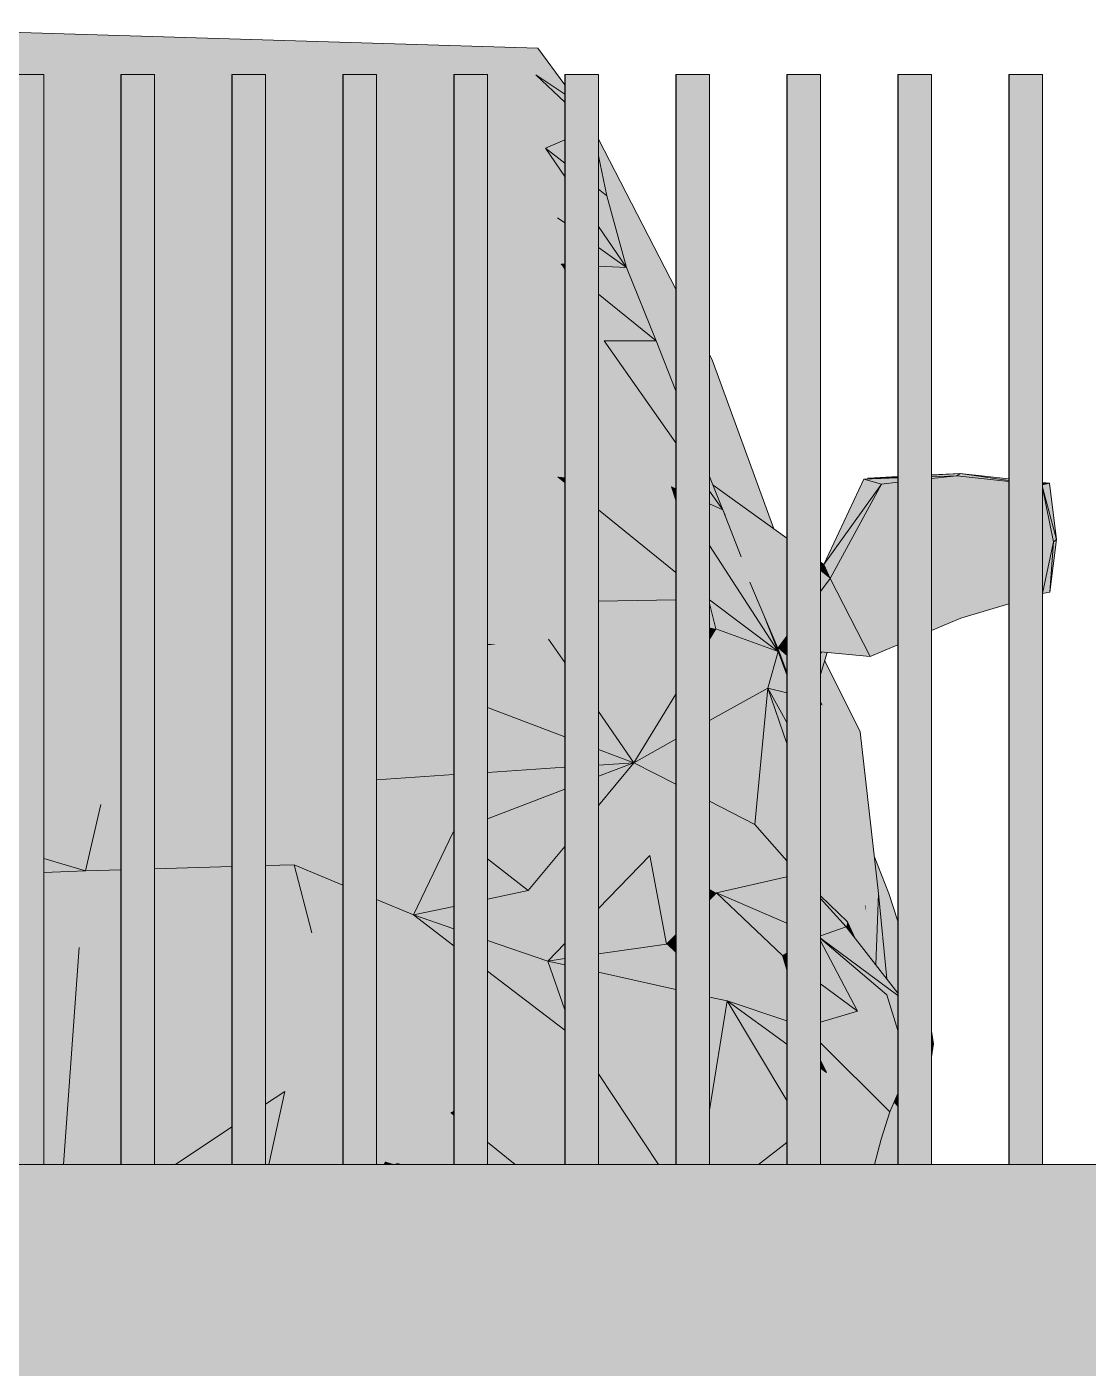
# Model space of a CAD drawing. Header units: millimetres. Extents: x 365175 to 2667127, y -330297 to -162108.
# Drawn here: x 1898556 to 1899510, y -319094 to -317888 of the extents above; entities that cross this region are included whole.
import ezdxf

# ---------------------------------------------------------------- set-up
doc = ezdxf.new("R2010")
doc.units = ezdxf.units.MM
doc.header["$MEASUREMENT"] = 0
doc.layers.add('Cars', color=7, linetype='Continuous')
doc.layers.add('TopoAlt', color=7, linetype='Continuous')

# ---------------------------------------------------------------- blocks, each defined once
blk = doc.blocks.new('Élément de coupe_125_6', base_point=(1445436.1, -319511))
at = {"layer": 'TopoAlt', "linetype": 'Continuous', "lineweight": 0, "true_color": 0x000000}
blk.add_hatch(color=18, dxfattribs=at).paths.add_polyline_path([(1882185.2, -318911), (1882185.2, -319511), (1914672.8, -319511), (1914672.8, -318911)])
at = {"layer": 'TopoAlt', "color": 190, "linetype": 'Continuous', "lineweight": 5, "true_color": 0x8002ff}
blk.add_line((1914672.8, -318911), (1882185.2, -318911), dxfattribs=at)
blk = doc.blocks.new('Élément de coupe_339_6', base_point=(1445436.1, -319511))
at = {"linetype": 'Continuous', "lineweight": 0, "true_color": 0x000000}
for points in [[(1898541, -317931), (1898541, -318911), (1898541.4, -318911), (1898541.4, -317931)], [(1898541, -317931), (1898541, -318911), (1898541.4, -318911), (1898541.4, -317931)], [(1898541.4, -317931), (1898541.4, -318911), (1898571.4, -318911), (1898571.4, -317931)]]:
    blk.add_hatch(color=18, dxfattribs=at).paths.add_polyline_path(points)
at = {"color": 18, "linetype": 'Continuous', "lineweight": 5, "true_color": 0x330000}
for p, q in [((1898541, -317931), (1898541.4, -317931)), ((1898541, -318911), (1898541, -317931)), ((1898541.4, -317931), (1898571.4, -317931)), ((1898541.4, -318911), (1898541.4, -317931)), ((1898571.4, -318911), (1898571.4, -317931))]:
    blk.add_line(p, q, dxfattribs=at)
blk = doc.blocks.new('Élément de coupe_340_6', base_point=(1445436.1, -319511))
at = {"linetype": 'Continuous', "lineweight": 0, "true_color": 0x000000}
for points in [[(1898640.8, -317931), (1898640.8, -318911), (1898641.1, -318911), (1898641.1, -317931)], [(1898640.8, -317931), (1898640.8, -318911), (1898641.1, -318911), (1898641.1, -317931)], [(1898641.1, -317931), (1898641.1, -318911), (1898671.1, -318911), (1898671.1, -317931)]]:
    blk.add_hatch(color=18, dxfattribs=at).paths.add_polyline_path(points)
at = {"color": 18, "linetype": 'Continuous', "lineweight": 5, "true_color": 0x330000}
for p, q in [((1898640.8, -317931), (1898641.1, -317931)), ((1898640.8, -318911), (1898640.8, -317931)), ((1898641.1, -317931), (1898671.1, -317931)), ((1898641.1, -318911), (1898641.1, -317931)), ((1898671.1, -318911), (1898671.1, -317931))]:
    blk.add_line(p, q, dxfattribs=at)
blk = doc.blocks.new('Élément de coupe_341_6', base_point=(1445436.1, -319511))
at = {"linetype": 'Continuous', "lineweight": 0, "true_color": 0x000000}
for points in [[(1898740.6, -317931), (1898740.6, -318911), (1898740.9, -318911), (1898740.9, -317931)], [(1898740.6, -317931), (1898740.6, -318911), (1898740.9, -318911), (1898740.9, -317931)], [(1898740.9, -317931), (1898740.9, -318911), (1898770.9, -318911), (1898770.9, -317931)]]:
    blk.add_hatch(color=18, dxfattribs=at).paths.add_polyline_path(points)
at = {"color": 18, "linetype": 'Continuous', "lineweight": 5, "true_color": 0x330000}
for p, q in [((1898740.6, -317931), (1898740.9, -317931)), ((1898740.6, -318911), (1898740.6, -317931)), ((1898740.9, -317931), (1898770.9, -317931)), ((1898740.9, -318911), (1898740.9, -317931)), ((1898770.9, -318911), (1898770.9, -317931))]:
    blk.add_line(p, q, dxfattribs=at)
blk = doc.blocks.new('Élément de coupe_342_6', base_point=(1445436.1, -319511))
at = {"linetype": 'Continuous', "lineweight": 0, "true_color": 0x000000}
for points in [[(1898840.3, -317931), (1898840.3, -318911), (1898840.6, -318911), (1898840.6, -317931)], [(1898840.3, -317931), (1898840.3, -318911), (1898840.6, -318911), (1898840.6, -317931)], [(1898840.6, -317931), (1898840.6, -318911), (1898870.6, -318911), (1898870.6, -317931)]]:
    blk.add_hatch(color=18, dxfattribs=at).paths.add_polyline_path(points)
at = {"color": 18, "linetype": 'Continuous', "lineweight": 5, "true_color": 0x330000}
for p, q in [((1898840.3, -317931), (1898840.6, -317931)), ((1898840.3, -318911), (1898840.3, -317931)), ((1898840.6, -317931), (1898870.6, -317931)), ((1898840.6, -318911), (1898840.6, -317931)), ((1898870.6, -318911), (1898870.6, -317931))]:
    blk.add_line(p, q, dxfattribs=at)
blk = doc.blocks.new('Élément de coupe_343_6', base_point=(1445436.1, -319511))
at = {"linetype": 'Continuous', "lineweight": 0, "true_color": 0x000000}
for points in [[(1898940.1, -317931), (1898940.1, -318911), (1898940.4, -318911), (1898940.4, -317931)], [(1898940.1, -317931), (1898940.1, -318911), (1898940.4, -318911), (1898940.4, -317931)], [(1898940.4, -317931), (1898940.4, -318911), (1898970.4, -318911), (1898970.4, -317931)]]:
    blk.add_hatch(color=18, dxfattribs=at).paths.add_polyline_path(points)
at = {"color": 18, "linetype": 'Continuous', "lineweight": 5, "true_color": 0x330000}
for p, q in [((1898940.1, -317931), (1898940.4, -317931)), ((1898940.1, -318911), (1898940.1, -317931)), ((1898940.4, -317931), (1898970.4, -317931)), ((1898940.4, -318911), (1898940.4, -317931)), ((1898970.4, -318911), (1898970.4, -317931))]:
    blk.add_line(p, q, dxfattribs=at)
blk = doc.blocks.new('Élément de coupe_344_6', base_point=(1445436.1, -319511))
at = {"linetype": 'Continuous', "lineweight": 0, "true_color": 0x000000}
for points in [[(1899039.8, -317931), (1899039.8, -318911), (1899040.2, -318911), (1899040.2, -317931)], [(1899039.8, -317931), (1899039.8, -318911), (1899040.2, -318911), (1899040.2, -317931)], [(1899040.2, -317931), (1899040.2, -318911), (1899070.2, -318911), (1899070.2, -317931)]]:
    blk.add_hatch(color=18, dxfattribs=at).paths.add_polyline_path(points)
at = {"color": 18, "linetype": 'Continuous', "lineweight": 5, "true_color": 0x330000}
for p, q in [((1899039.8, -317931), (1899040.2, -317931)), ((1899039.8, -318911), (1899039.8, -317931)), ((1899040.2, -317931), (1899070.2, -317931)), ((1899040.2, -318911), (1899040.2, -317931)), ((1899070.2, -318911), (1899070.2, -317931))]:
    blk.add_line(p, q, dxfattribs=at)
blk = doc.blocks.new('Élément de coupe_345_6', base_point=(1445436.1, -319511))
at = {"linetype": 'Continuous', "lineweight": 0, "true_color": 0x000000}
for points in [[(1899139.6, -317931), (1899139.6, -318911), (1899139.9, -318911), (1899139.9, -317931)], [(1899139.6, -317931), (1899139.6, -318911), (1899139.9, -318911), (1899139.9, -317931)], [(1899139.9, -317931), (1899139.9, -318911), (1899169.9, -318911), (1899169.9, -317931)]]:
    blk.add_hatch(color=18, dxfattribs=at).paths.add_polyline_path(points)
at = {"color": 18, "linetype": 'Continuous', "lineweight": 5, "true_color": 0x330000}
for p, q in [((1899139.6, -317931), (1899139.9, -317931)), ((1899139.6, -318911), (1899139.6, -317931)), ((1899139.9, -317931), (1899169.9, -317931)), ((1899139.9, -318911), (1899139.9, -317931)), ((1899169.9, -318911), (1899169.9, -317931))]:
    blk.add_line(p, q, dxfattribs=at)
blk = doc.blocks.new('Élément de coupe_346_6', base_point=(1445436.1, -319511))
at = {"linetype": 'Continuous', "lineweight": 0, "true_color": 0x000000}
for points in [[(1899239.3, -317931), (1899239.3, -318911), (1899239.7, -318911), (1899239.7, -317931)], [(1899239.3, -317931), (1899239.3, -318911), (1899239.7, -318911), (1899239.7, -317931)], [(1899239.7, -317931), (1899239.7, -318911), (1899269.7, -318911), (1899269.7, -317931)]]:
    blk.add_hatch(color=18, dxfattribs=at).paths.add_polyline_path(points)
at = {"color": 18, "linetype": 'Continuous', "lineweight": 5, "true_color": 0x330000}
for p, q in [((1899239.3, -317931), (1899239.7, -317931)), ((1899239.3, -318911), (1899239.3, -317931)), ((1899239.7, -317931), (1899269.7, -317931)), ((1899239.7, -318911), (1899239.7, -317931)), ((1899269.7, -318911), (1899269.7, -317931))]:
    blk.add_line(p, q, dxfattribs=at)
blk = doc.blocks.new('Élément de coupe_347_6', base_point=(1445436.1, -319511))
at = {"linetype": 'Continuous', "lineweight": 0, "true_color": 0x000000}
for points in [[(1899339.1, -317931), (1899339.1, -318911), (1899339.4, -318911), (1899339.4, -317931)], [(1899339.1, -317931), (1899339.1, -318911), (1899339.4, -318911), (1899339.4, -317931)], [(1899339.4, -317931), (1899339.4, -318911), (1899369.4, -318911), (1899369.4, -317931)]]:
    blk.add_hatch(color=18, dxfattribs=at).paths.add_polyline_path(points)
at = {"color": 18, "linetype": 'Continuous', "lineweight": 5, "true_color": 0x330000}
for p, q in [((1899339.1, -317931), (1899339.4, -317931)), ((1899339.1, -318911), (1899339.1, -317931)), ((1899339.4, -317931), (1899369.4, -317931)), ((1899339.4, -318911), (1899339.4, -317931)), ((1899369.4, -318911), (1899369.4, -317931))]:
    blk.add_line(p, q, dxfattribs=at)
blk = doc.blocks.new('Élément de coupe_348_6', base_point=(1445436.1, -319511))
at = {"linetype": 'Continuous', "lineweight": 0, "true_color": 0x000000}
for points in [[(1899438.8, -317931), (1899438.8, -318911), (1899439.2, -318911), (1899439.2, -317931)], [(1899438.8, -317931), (1899438.8, -318911), (1899439.2, -318911), (1899439.2, -317931)], [(1899439.2, -317931), (1899439.2, -318911), (1899469.2, -318911), (1899469.2, -317931)]]:
    blk.add_hatch(color=18, dxfattribs=at).paths.add_polyline_path(points)
at = {"color": 18, "linetype": 'Continuous', "lineweight": 5, "true_color": 0x330000}
for p, q in [((1899438.8, -317931), (1899439.2, -317931)), ((1899438.8, -318911), (1899438.8, -317931)), ((1899439.2, -317931), (1899469.2, -317931)), ((1899439.2, -318911), (1899439.2, -317931)), ((1899469.2, -318911), (1899469.2, -317931))]:
    blk.add_line(p, q, dxfattribs=at)
blk = doc.blocks.new('Élément de coupe_494_6', base_point=(1445436.1, -319511))
at = {"layer": 'Cars', "linetype": 'Continuous', "lineweight": 0, "true_color": 0x000000}
for points in [[(1898378.7, -317888.3), (1898377.1, -317891), (1899015.6, -317907.5)], [(1898377, -317916.6), (1899013.6, -317931.5), (1898377.1, -317891)], [(1899013.6, -317931.5), (1899015.6, -317907.5), (1898377.1, -317891)], [(1899013.6, -317931.5), (1899039.8, -317948.7), (1899039.8, -317940.3), (1899015.6, -317907.5)], [(1899013.6, -317931.5), (1898377, -317916.6), (1898541, -317937.5), (1898541, -317931), (1898571.4, -317931), (1898571.4, -317941.4), (1898640.8, -317950.3), (1898640.8, -317931), (1898671.1, -317931), (1898671.1, -317954.1), (1898740.6, -317963), (1898740.6, -317931), (1898770.9, -317931), (1898770.9, -317966.9), (1898840.3, -317975.7), (1898840.3, -317931), (1898870.6, -317931), (1898870.6, -317979.6), (1898911.1, -317984.8), (1898940.1, -317969.7), (1898940.1, -317931), (1898970.4, -317931), (1898970.4, -317954)], [(1899013.6, -317931.5), (1898970.4, -317954), (1898970.4, -317991.4), (1899022.5, -317997.3)], [(1899039.8, -317956), (1899013.6, -317931.5), (1899022.5, -317997.3), (1899039.8, -317990)], [(1899039.8, -317948.7), (1899013.6, -317931.5), (1899039.8, -317956)], [(1898571.4, -317958.8), (1898640.8, -317973.9), (1898640.8, -317950.3), (1898571.4, -317941.4)], [(1898571.4, -317996.5), (1898640.8, -318002.2), (1898640.8, -317973.9), (1898571.4, -317958.8)], [(1898740.6, -317963), (1898671.1, -317954.1), (1898671.1, -317980.5), (1898740.6, -317995.6)], [(1898840.3, -317975.7), (1898770.9, -317966.9), (1898770.9, -318002.2), (1898840.3, -318017.3)], [(1898911.1, -317984.8), (1898940.1, -317988), (1898940.1, -317969.7)], [(1898671.1, -318004.7), (1898740.6, -318010.5), (1898740.6, -317995.6), (1898671.1, -317980.5)], [(1898870.6, -317979.6), (1898870.6, -318008.3), (1898911.1, -317984.8)], [(1898870.6, -318008.3), (1898870.6, -318023.9), (1898940.1, -318039.3), (1898940.1, -318002.6), (1898911.1, -317984.8)], [(1898911.1, -317984.8), (1898940.1, -318002.6), (1898940.1, -317988)], [(1898571.4, -317996.5), (1898571.4, -318012.9), (1898640.8, -318024.4), (1898640.8, -318002.2)], [(1899022.5, -317997.3), (1898970.4, -317991.4), (1898970.4, -318021.2), (1899033.2, -318059.9)], [(1899022.5, -317997.3), (1899039.8, -318010.7), (1899039.8, -317990)], [(1899022.5, -317997.3), (1899033.2, -318059.9), (1899039.8, -318064.6), (1899039.8, -318022.8)], [(1899022.5, -317997.3), (1899039.8, -318022.8), (1899039.8, -318010.7)], [(1899070.2, -317989.4), (1899070.2, -318004.1), (1899077.6, -318040.1), (1899139.6, -318136.7), (1899139.6, -318124.2)], [(1898671.1, -318029.5), (1898740.6, -318041.1), (1898740.6, -318010.5), (1898671.1, -318004.7)], [(1898770.9, -318013), (1898840.3, -318018.7), (1898840.3, -318017.3), (1898770.9, -318002.2)], [(1899070.2, -318004.1), (1899070.2, -318034.3), (1899077.6, -318040.1)], [(1898571.4, -318023.5), (1898640.8, -318038.9), (1898640.8, -318024.4), (1898571.4, -318012.9)], [(1898770.9, -318046.1), (1898840.3, -318057.7), (1898840.3, -318018.7), (1898770.9, -318013)], [(1898970.4, -318021.2), (1898970.4, -318046), (1899033.2, -318059.9)], [(1898571.4, -318023.5), (1898571.4, -318038.5), (1898640.8, -318040), (1898640.8, -318038.9)], [(1898671.1, -318029.5), (1898671.1, -318042.5), (1898740.6, -318049.1), (1898740.6, -318041.1)], [(1898870.6, -318023.9), (1898870.6, -318028.2), (1898940.1, -318058.9), (1898940.1, -318039.3)], [(1898870.6, -318028.2), (1898870.6, -318063.9), (1898940.1, -318079.7), (1898940.1, -318058.9)], [(1899077.6, -318040.1), (1899070.2, -318034.3), (1899070.2, -318067.7), (1899095.1, -318104.5)], [(1898571.4, -318038.5), (1898571.4, -318163.2), (1898640.8, -318209.3), (1898640.8, -318040)], [(1898671.1, -318042.5), (1898671.1, -318094.2), (1898740.6, -318246.3), (1898740.6, -318049.1)], [(1898770.9, -318051.9), (1898840.3, -318058.5), (1898840.3, -318057.7), (1898770.9, -318046.1)], [(1899033.2, -318059.9), (1898970.4, -318046), (1898970.4, -318072.3), (1899036.6, -318101.5)], [(1899077.6, -318040.1), (1899095.1, -318104.5), (1899139.6, -318192.7), (1899139.6, -318172.7)], [(1899077.6, -318040.1), (1899139.6, -318172.7), (1899139.6, -318136.7)], [(1898770.9, -318260.3), (1898840.3, -318086.9), (1898840.3, -318058.5), (1898770.9, -318051.9)], [(1898870.6, -318084.4), (1898940.1, -318173.2), (1898940.1, -318079.7), (1898870.6, -318063.9)], [(1899033.2, -318059.9), (1899036.6, -318101.5), (1899039.8, -318101.7), (1899039.8, -318064.6)], [(1899070.2, -318067.7), (1899070.2, -318086.5), (1899095.1, -318104.5)], [(1898970.4, -318072.3), (1898970.4, -318086.5), (1899036.6, -318101.5)], [(1898671.1, -318229.4), (1898740.6, -318275.5), (1898740.6, -318246.3), (1898671.1, -318094.2)], [(1898840.3, -318086.9), (1898770.9, -318260.3), (1898770.9, -318288.4), (1898840.3, -318289.5)], [(1898870.6, -318084.4), (1898870.6, -318290), (1898940.1, -318291.2), (1898940.1, -318173.2)], [(1898970.4, -318086.5), (1898970.4, -318212.1), (1899033.4, -318292.7), (1899036.6, -318101.5)], [(1899070.2, -318086.5), (1899070.2, -318103.3), (1899095.1, -318104.5)], [(1899036.6, -318101.5), (1899033.4, -318292.7), (1899039.8, -318274), (1899039.8, -318107.3)], [(1899036.6, -318101.5), (1899039.8, -318107.3), (1899039.8, -318104.2)], [(1899039.8, -318101.7), (1899036.6, -318101.5), (1899039.8, -318104.2)], [(1899095.1, -318104.5), (1899070.2, -318103.3), (1899070.2, -318128.7), (1899121.9, -318170.5)], [(1899095.1, -318104.5), (1899121.9, -318170.5), (1899139.6, -318204), (1899139.6, -318192.7)], [(1899070.2, -318161.6), (1899075.2, -318170.6), (1899121.9, -318170.5), (1899070.2, -318128.7)], [(1898571.4, -318163.2), (1898571.4, -318292.1), (1898640.8, -318290.7), (1898640.8, -318209.3)], [(1899070.2, -318161.6), (1899070.2, -318185.4), (1899075.2, -318170.6)], [(1899075.2, -318170.6), (1899070.2, -318185.4), (1899070.2, -318295.9), (1899135.6, -318301.7)], [(1899075.2, -318170.6), (1899139.6, -318262.3), (1899139.6, -318215.4), (1899121.9, -318170.5)], [(1899075.2, -318170.6), (1899135.6, -318301.7), (1899139.6, -318303.5), (1899139.6, -318262.3)], [(1899121.9, -318170.5), (1899139.6, -318215.4), (1899139.6, -318204)], [(1899169.9, -318184), (1899172.3, -318187.7), (1899169.9, -318183.1)], [(1899169.9, -318237.7), (1899212.2, -318328.3), (1899227.7, -318339.4), (1899172.3, -318187.7), (1899169.9, -318184)], [(1898970.4, -318291.7), (1899033.4, -318292.7), (1898970.4, -318212.1)], [(1898740.6, -318275.5), (1898671.1, -318229.4), (1898671.1, -318290), (1898740.6, -318288.6)], [(1899169.9, -318237.7), (1899169.9, -318252.8), (1899205.6, -318323.5), (1899212.2, -318328.3)], [(1899169.9, -318252.8), (1899169.9, -318261.3), (1899201.1, -318320.3), (1899205.6, -318323.5)], [(1899169.9, -318261.3), (1899169.9, -318292.4), (1899181.7, -318322.4), (1899182.2, -318323.1), (1899173.3, -318300.8), (1899173.2, -318300.2), (1899201.1, -318320.3)], [(1899033.4, -318292.7), (1899039.8, -318293.3), (1899039.8, -318274)], [(1898640.8, -318290.7), (1898571.4, -318292.1), (1898571.4, -318379.2), (1898640.8, -318409.2)], [(1898671.1, -318290), (1898671.1, -318422.3), (1898696.5, -318433.3), (1898740.6, -318332.2), (1898740.6, -318288.6)], [(1898770.9, -318292.6), (1898840.3, -318320.3), (1898840.3, -318289.5), (1898770.9, -318288.4)], [(1898840.3, -318320.3), (1898770.9, -318292.6), (1898770.9, -318427.4), (1898840.3, -318421.9)], [(1898870.6, -318290), (1898870.6, -318332.3), (1898940.1, -318359.9), (1898940.1, -318291.2)], [(1898970.4, -318291.7), (1898970.4, -318372), (1899039.8, -318399.6), (1899039.8, -318329), (1899033.4, -318292.7)], [(1899039.8, -318297.9), (1899033.4, -318292.7), (1899039.8, -318329)], [(1899033.4, -318292.7), (1899039.8, -318297.9), (1899039.8, -318293.3)], [(1899070.2, -318295.9), (1899070.2, -318322.5), (1899139.6, -318378.8), (1899139.6, -318313.8), (1899135.6, -318301.7)], [(1899181.7, -318322.4), (1899169.9, -318292.4), (1899169.9, -318305.6)], [(1899324.4, -318299.4), (1899308.4, -318295), (1899272.6, -318371.7)], [(1899272.6, -318371.7), (1899278.2, -318384.3), (1899324.4, -318299.4)], [(1899324.4, -318299.4), (1899278.2, -318384.3), (1899314.1, -318454.3)], [(1899339.1, -318293.1), (1899308.4, -318295), (1899339.1, -318293.8)], [(1899308.4, -318295), (1899324.4, -318299.4), (1899339.1, -318297.7), (1899339.1, -318293.8)], [(1899312.4, -318293.9), (1899311.9, -318294.8), (1899312.2, -318294.8)], [(1899312.4, -318293.9), (1899312.2, -318294.8), (1899312.8, -318294.7)], [(1899312.4, -318293.9), (1899312.8, -318294.7), (1899339.1, -318293.1), (1899339.1, -318292.6)], [(1899314.1, -318454.3), (1899339.1, -318443.7), (1899339.1, -318324.2), (1899324.4, -318299.4)], [(1899324.4, -318299.4), (1899339.1, -318324.2), (1899339.1, -318297.7)], [(1899369.4, -318291.3), (1899369.4, -318292.7), (1899392, -318291.8), (1899395.1, -318289.7)], [(1899369.4, -318291), (1899369.4, -318291.3), (1899380.2, -318290.6), (1899395.1, -318289.7)], [(1899392, -318291.8), (1899369.4, -318294.4), (1899369.4, -318375.4), (1899395.7, -318419.8)], [(1899369.4, -318292.7), (1899369.4, -318294.4), (1899392, -318291.8)], [(1899395.1, -318289.7), (1899392, -318291.8), (1899438.8, -318297), (1899438.8, -318296)], [(1899392, -318291.8), (1899395.7, -318419.8), (1899438.8, -318406.8), (1899438.8, -318356.1)], [(1899392, -318291.8), (1899438.8, -318356.1), (1899438.8, -318323.7)], [(1899438.8, -318297), (1899392, -318291.8), (1899438.8, -318323.7)], [(1899438.8, -318294.5), (1899395.1, -318289.7), (1899438.8, -318296)], [(1899469.2, -318297.8), (1899469.2, -318300.1), (1899475.5, -318298.5)], [(1899469.2, -318302.2), (1899481.6, -318349.2), (1899475.5, -318298.5), (1899469.2, -318300.1)], [(1899139.6, -318307.8), (1899135.6, -318301.7), (1899139.6, -318313.8)], [(1899135.6, -318301.7), (1899139.6, -318307.8), (1899139.6, -318303.5)], [(1899169.9, -318305.6), (1899169.9, -318317.1), (1899181.7, -318322.4)], [(1899239.3, -318347.8), (1899173.2, -318300.2), (1899173.3, -318300.8), (1899239.3, -318353.3)], [(1899173.3, -318300.8), (1899182.2, -318323.1), (1899184, -318327.2), (1899181.7, -318322.4), (1899198.3, -318364.7), (1899206.2, -318387.6), (1899231.3, -318446.7), (1899239.3, -318436), (1899239.3, -318353.3)], [(1899481.6, -318349.2), (1899469.2, -318302.2), (1899469.2, -318302.8), (1899479.1, -318351.1)], [(1899469.2, -318302.8), (1899469.2, -318344.3), (1899479.1, -318351.1)], [(1899070.2, -318322.5), (1899070.2, -318404.6), (1899139.6, -318403.2), (1899139.6, -318378.8)], [(1899169.9, -318317.1), (1899169.9, -318354.6), (1899231.6, -318449.9), (1899219.3, -318418.5), (1899206.2, -318387.6), (1899198.3, -318364.7), (1899181.7, -318322.4)], [(1899182.2, -318323.1), (1899181.7, -318322.4), (1899184, -318327.2)], [(1899181.7, -318322.4), (1899183.5, -318326.9), (1899184, -318327.2)], [(1898696.5, -318433.3), (1898740.6, -318429.8), (1898740.6, -318332.2)], [(1898940.1, -318359.9), (1898870.6, -318332.3), (1898870.6, -318419.5), (1898940.1, -318413.9)], [(1899479.1, -318351.1), (1899469.2, -318344.3), (1899469.2, -318397.7), (1899469.2, -318397.7)], [(1899169.9, -318354.6), (1899169.9, -318403.3), (1899231.6, -318449.9)], [(1899475.6, -318396.3), (1899479.1, -318351.1), (1899469.2, -318397.7)], [(1899475.6, -318396.3), (1899481.6, -318349.2), (1899479.1, -318351.1)], [(1899269.7, -318369.6), (1899269.7, -318377.5), (1899278.2, -318384.3), (1899272.6, -318371.7)], [(1898571.4, -318429.2), (1898640.8, -318431.5), (1898640.8, -318409.2), (1898571.4, -318379.2)], [(1898970.4, -318411.5), (1899039.8, -318406), (1899039.8, -318399.6), (1898970.4, -318372)], [(1899269.7, -318377.5), (1899269.7, -318395.7), (1899278.2, -318384.3)], [(1899369.4, -318375.4), (1899369.4, -318430.9), (1899395.7, -318419.8)], [(1899227.4, -318443.3), (1899231.6, -318449.9), (1899219.3, -318418.5), (1899206.2, -318387.6)], [(1899278.2, -318384.3), (1899269.7, -318395.7), (1899269.7, -318450.2), (1899314.1, -318454.3)], [(1898970.4, -318437.7), (1899025.2, -318438.6), (1899039.8, -318421.1), (1899039.8, -318406), (1898970.4, -318411.5)], [(1899070.2, -318404.6), (1899070.2, -318408.3), (1899139.6, -318422.2), (1899139.6, -318403.2)], [(1899169.9, -318406.6), (1899175.6, -318429.5), (1899231.6, -318449.9), (1899169.9, -318403.3)], [(1899169.9, -318406.6), (1899169.9, -318428.3), (1899175.6, -318429.5)], [(1899469.2, -318397.7), (1899469.2, -318397.7), (1899469.2, -318397.7)], [(1898870.6, -318419.5), (1898870.6, -318436.1), (1898940.1, -318437.2), (1898940.1, -318413.9)], [(1899070.2, -318408.3), (1899070.2, -318435.9), (1899139.6, -318431.7), (1899139.6, -318422.2)], [(1899231.3, -318446.7), (1899219.3, -318418.5), (1899231.6, -318449.9), (1899239.3, -318470.6), (1899239.3, -318468.2)], [(1899231.3, -318446.7), (1899219.3, -318418.5), (1899231.6, -318449.9), (1899239.3, -318470.6), (1899239.3, -318468.2)], [(1898571.4, -318429.2), (1898571.4, -318439.8), (1898640.8, -318446), (1898640.8, -318431.5)], [(1898671.1, -318422.3), (1898671.1, -318432.5), (1898696.5, -318433.3)], [(1898740.6, -318429.8), (1898696.5, -318433.3), (1898740.6, -318434)], [(1898770.9, -318427.4), (1898770.9, -318434.5), (1898840.3, -318435.6), (1898840.3, -318421.9)], [(1899025.2, -318438.6), (1899039.8, -318437.7), (1899039.8, -318421.1)], [(1899139.6, -318431.7), (1899070.2, -318435.9), (1899070.2, -318503.8), (1899101.8, -318549.8), (1899139.6, -318488.2)], [(1899169.9, -318429.8), (1899175.6, -318429.5), (1899169.9, -318428.3)], [(1899169.9, -318511.7), (1899222.1, -318482.6), (1899175.6, -318429.5), (1899169.9, -318438.7)], [(1899169.9, -318429.8), (1899169.9, -318438.7), (1899175.6, -318429.5)], [(1899175.6, -318429.5), (1899222.1, -318482.6), (1899231.6, -318449.9)], [(1898571.4, -318444.1), (1898640.8, -318448.1), (1898640.8, -318446), (1898571.4, -318439.8)], [(1898640.8, -318448.1), (1898571.4, -318444.1), (1898571.4, -318457.4), (1898640.8, -318490.7)], [(1898671.1, -318432.5), (1898671.1, -318448.7), (1898705.8, -318451.9), (1898696.5, -318433.3)], [(1898740.6, -318434), (1898696.5, -318433.3), (1898740.6, -318434.9)], [(1898740.6, -318434.9), (1898696.5, -318433.3), (1898740.6, -318439.2)], [(1898696.5, -318433.3), (1898705.8, -318451.9), (1898740.6, -318452.2), (1898740.6, -318439.2)], [(1898770.9, -318435.9), (1898840.3, -318438.4), (1898840.3, -318435.6), (1898770.9, -318434.5)], [(1898840.3, -318438.4), (1898770.9, -318435.9), (1898770.9, -318443.3), (1898840.3, -318452.6)], [(1898770.9, -318443.3), (1898770.9, -318452.4), (1898840.3, -318453), (1898840.3, -318452.6)], [(1898870.6, -318439.5), (1898940.1, -318441.9), (1898940.1, -318437.2), (1898870.6, -318436.1)], [(1898870.6, -318451.1), (1898940.1, -318446.2), (1898940.1, -318441.9), (1898870.6, -318439.5)], [(1899025.2, -318438.6), (1898970.4, -318437.7), (1898970.4, -318443), (1898979.6, -318443.3)], [(1898970.4, -318484.1), (1899025.2, -318438.6), (1898979.6, -318443.3), (1898970.4, -318464.4)], [(1898970.4, -318484.1), (1898970.4, -318500.2), (1899039.8, -318526.4), (1899039.8, -318459.8), (1899025.2, -318438.6)], [(1898970.4, -318444), (1898979.6, -318443.3), (1898970.4, -318443)], [(1898970.4, -318464.4), (1898979.6, -318443.3), (1898970.4, -318444)], [(1899039.8, -318437.7), (1899025.2, -318438.6), (1899039.8, -318459.8)], [(1899229.7, -318448.4), (1899231.6, -318449.9), (1899227.4, -318443.3)], [(1899231.3, -318446.7), (1899239.3, -318447.4), (1899239.3, -318436)], [(1898671.1, -318449.9), (1898705.8, -318451.9), (1898671.1, -318448.7)], [(1898671.1, -318449.9), (1898671.1, -318484), (1898705.8, -318451.9)], [(1898671.1, -318484), (1898671.1, -318497.9), (1898740.6, -318497.2), (1898740.6, -318457.8), (1898705.8, -318451.9)], [(1898740.6, -318452.2), (1898705.8, -318451.9), (1898740.6, -318457.8)], [(1898770.9, -318452.4), (1898770.9, -318463.1), (1898840.3, -318475), (1898840.3, -318453)], [(1898940.1, -318446.2), (1898870.6, -318451.1), (1898870.6, -318463), (1898940.1, -318488.8)], [(1899231.6, -318449.9), (1899222.1, -318482.6), (1899239.3, -318487), (1899239.3, -318470.6)], [(1899229.7, -318448.4), (1899229.9, -318449.1), (1899230.1, -318449.3), (1899231.6, -318449.9)], [(1899230.1, -318449.3), (1899231.4, -318450.6), (1899231.6, -318449.9)], [(1899231.3, -318446.7), (1899239.3, -318468.2), (1899239.3, -318447.4)], [(1899231.3, -318446.7), (1899239.3, -318453.8), (1899239.3, -318447.4)], [(1899231.4, -318450.6), (1899239.3, -318472.4), (1899239.3, -318470.6), (1899231.6, -318449.9)], [(1899269.7, -318450.2), (1899269.7, -318451.5), (1899270.5, -318450.3)], [(1899269.7, -318450.2), (1899269.7, -318451.5), (1899270.5, -318450.3)], [(1899269.7, -318451.5), (1899269.7, -318470.3), (1899275.7, -318450.8), (1899270.5, -318450.3)], [(1899269.7, -318451.5), (1899269.7, -318470.3), (1899275.7, -318450.8), (1899270.5, -318450.3)], [(1898571.4, -318457.4), (1898571.4, -318478.5), (1898640.8, -318494.5), (1898640.8, -318490.7)], [(1898770.9, -318463.1), (1898770.9, -318496.9), (1898840.3, -318496.3), (1898840.3, -318475)], [(1898940.1, -318488.8), (1898870.6, -318463), (1898870.6, -318480.3), (1898940.1, -318492.2)], [(1899269.7, -318497.1), (1899305.2, -318521.9), (1899273.4, -318458.1), (1899269.7, -318470.3)], [(1898571.4, -318494.3), (1898640.8, -318497.4), (1898640.8, -318494.5), (1898571.4, -318478.5)], [(1898870.6, -318496), (1898940.1, -318495.3), (1898940.1, -318492.2), (1898870.6, -318480.3)], [(1899101.8, -318549.8), (1899139.6, -318528.7), (1899139.6, -318488.2)], [(1899169.9, -318511.7), (1899169.9, -318584.4), (1899210.7, -318605.2), (1899222.1, -318482.6)], [(1899222.1, -318482.6), (1899210.7, -318605.2), (1899239.3, -318583.1), (1899239.3, -318532.4)], [(1899239.3, -318513.7), (1899222.1, -318482.6), (1899239.3, -318532.4)], [(1899222.1, -318482.6), (1899239.3, -318513.7), (1899239.3, -318487)], [(1898640.8, -318497.4), (1898571.4, -318494.3), (1898571.4, -318565.2), (1898622.9, -318587.4), (1898640.8, -318539.1)], [(1898671.1, -318502.9), (1898740.6, -318525.1), (1898740.6, -318497.2), (1898671.1, -318497.9)], [(1898671.1, -318583), (1898740.6, -318576.7), (1898740.6, -318525.1), (1898671.1, -318502.9)], [(1898840.3, -318496.3), (1898770.9, -318496.9), (1898770.9, -318534.8), (1898840.3, -318557.1)], [(1898870.6, -318496), (1898870.6, -318561.6), (1898940.1, -318508.2), (1898940.1, -318495.3)], [(1898970.4, -318558.4), (1899039.8, -318553.8), (1899039.8, -318526.4), (1898970.4, -318500.2)], [(1899101.8, -318549.8), (1899070.2, -318503.8), (1899070.2, -318537.8)], [(1899269.7, -318497.1), (1899271.8, -318498.6), (1899269.7, -318494.6)], [(1899305.2, -318521.9), (1899269.7, -318497.1), (1899269.7, -318557.8)], [(1899269.7, -318497.1), (1899269.7, -318550.4), (1899270.8, -318556.7), (1899279.2, -318548.1), (1899272.6, -318503.4), (1899271.8, -318498.6)], [(1898940.1, -318508.2), (1898870.6, -318561.6), (1898870.6, -318565), (1898940.1, -318560.4)], [(1899305.2, -318521.9), (1899269.7, -318557.8), (1899269.7, -318568.6), (1899321.6, -318667.3)], [(1898640.8, -318539.1), (1898622.9, -318587.4), (1898640.8, -318585.7)], [(1898770.9, -318534.8), (1898770.9, -318573.9), (1898840.3, -318567.6), (1898840.3, -318557.1)], [(1899070.2, -318551.8), (1899101.8, -318549.8), (1899070.2, -318537.8)], [(1899139.6, -318528.7), (1899101.8, -318549.8), (1899139.6, -318569)], [(1899070.2, -318588.1), (1899101.8, -318549.8), (1899070.2, -318561.9)], [(1899101.8, -318549.8), (1899070.2, -318588.1), (1899070.2, -318646.4), (1899116.3, -318633)], [(1899070.2, -318551.8), (1899070.2, -318561.9), (1899101.8, -318549.8)], [(1899101.8, -318549.8), (1899116.3, -318633), (1899139.6, -318626.1), (1899139.6, -318569)], [(1899279.2, -318548.1), (1899270.8, -318556.7), (1899275.1, -318578.9), (1899288.5, -318604.4)], [(1898870.6, -318568.3), (1898939.5, -318612.1), (1898940.1, -318611.9), (1898940.1, -318560.4), (1898870.6, -318565)], [(1898970.4, -318558.4), (1898970.4, -318600.3), (1899039.8, -318573.6), (1899039.8, -318553.8)], [(1898571.4, -318585.9), (1898622.9, -318587.4), (1898571.4, -318565.2)], [(1898740.6, -318576.7), (1898671.1, -318583), (1898671.1, -318602.4), (1898740.6, -318624.1)], [(1898770.9, -318573.9), (1898770.9, -318633.5), (1898796.4, -318641.5), (1898840.3, -318593.3), (1898840.3, -318567.6)], [(1898870.6, -318568.3), (1898870.6, -318626.3), (1898939.5, -318612.1)], [(1898970.4, -318600.3), (1898970.4, -318636.2), (1899006.9, -318664.7), (1899039.8, -318624.9), (1899039.8, -318573.6)], [(1899269.7, -318595.3), (1899321.6, -318667.3), (1899269.7, -318568.6)], [(1898622.9, -318587.4), (1898571.4, -318585.9), (1898571.4, -318635.7), (1898609.1, -318646.9)], [(1898622.9, -318587.4), (1898609.1, -318646.9), (1898640.8, -318646), (1898640.8, -318592.9)], [(1898622.9, -318587.4), (1898640.8, -318592.9), (1898640.8, -318585.7)], [(1899169.9, -318584.4), (1899169.9, -318617.2), (1899210.7, -318605.2)], [(1899210.7, -318605.2), (1899239.3, -318637.9), (1899239.3, -318583.1)], [(1899288.5, -318604.4), (1899275.1, -318578.9), (1899284.5, -318613.6), (1899285.4, -318617.1), (1899294.2, -318629.2), (1899292, -318618.5)], [(1898796.4, -318641.5), (1898840.3, -318632.5), (1898840.3, -318593.3)], [(1899321.6, -318667.3), (1899269.7, -318595.3), (1899269.7, -318621.3), (1899293.7, -318692.8)], [(1898671.1, -318602.4), (1898671.1, -318645.1), (1898740.6, -318643.1), (1898740.6, -318624.1)], [(1898939.5, -318612.1), (1898870.6, -318626.3), (1898870.6, -318672.7), (1898903.9, -318686.6)], [(1898903.9, -318686.6), (1898940.1, -318679), (1898940.1, -318612.6), (1898939.5, -318612.1)], [(1898939.5, -318612.1), (1898940.1, -318612.6), (1898940.1, -318611.9)], [(1899210.7, -318605.2), (1899169.9, -318617.2), (1899169.9, -318663.3), (1899176, -318666.8)], [(1899210.7, -318605.2), (1899176, -318666.8), (1899239.3, -318652.4), (1899239.3, -318637.9)], [(1899006.9, -318664.7), (1899039.8, -318655.2), (1899039.8, -318624.9)], [(1899269.7, -318621.3), (1899269.7, -318669.3), (1899293.7, -318692.8)], [(1899294.2, -318629.2), (1899285.4, -318617.1), (1899308.9, -318677.3), (1899309.4, -318678.4), (1899310, -318677.9), (1899304, -318658.8)], [(1898571.4, -318648.4), (1898609.1, -318646.9), (1898571.4, -318635.7)], [(1898770.9, -318633.5), (1898770.9, -318642.2), (1898796.4, -318641.5)], [(1898796.4, -318641.5), (1898840.3, -318659.9), (1898840.3, -318632.5)], [(1898970.4, -318636.2), (1898970.4, -318672.5), (1899006.9, -318664.7)], [(1899070.2, -318646.4), (1899070.2, -318680.8), (1899116.3, -318633)], [(1899116.3, -318633), (1899070.2, -318680.8), (1899070.2, -318721.5), (1899131.2, -318712.8)], [(1899116.3, -318633), (1899139.6, -318646.2), (1899139.6, -318626.1)], [(1899116.3, -318633), (1899131.2, -318712.8), (1899139.6, -318704.3), (1899139.6, -318646.2)], [(1899317.8, -318633.6), (1899321.6, -318667.3), (1899323.8, -318690), (1899339.1, -318751.1), (1899339.1, -318749.9), (1899331, -318667.2)], [(1898609.1, -318646.9), (1898571.4, -318648.4), (1898571.4, -318707), (1898603.2, -318715.9)], [(1898603.2, -318715.9), (1898640.8, -318713.5), (1898640.8, -318655.6), (1898609.1, -318646.9)], [(1898609.1, -318646.9), (1898640.8, -318655.6), (1898640.8, -318646)], [(1898740.6, -318643.1), (1898671.1, -318645.1), (1898671.1, -318663.9), (1898740.6, -318682.9)], [(1898796.4, -318641.5), (1898770.9, -318642.2), (1898770.9, -318691.2), (1898812.4, -318702.6)], [(1898796.4, -318641.5), (1898812.4, -318702.6), (1898840.3, -318697.7), (1898840.3, -318659.9)], [(1899006.9, -318664.7), (1899024.6, -318728), (1899039.8, -318712.2), (1899039.8, -318655.2)], [(1899176, -318666.8), (1899239.3, -318693.9), (1899239.3, -318652.4)], [(1898671.1, -318711.6), (1898740.6, -318707.2), (1898740.6, -318682.9), (1898671.1, -318663.9)], [(1898870.6, -318672.7), (1898870.6, -318692.4), (1898903.9, -318686.6)], [(1899006.9, -318664.7), (1898970.4, -318672.5), (1898970.4, -318709.4), (1899024.6, -318728)], [(1899169.9, -318663.3), (1899169.9, -318673), (1899176, -318666.8)], [(1899176, -318666.8), (1899169.9, -318673), (1899169.9, -318716.6), (1899235.3, -318723)], [(1899176, -318666.8), (1899235.3, -318723), (1899239.3, -318720.8), (1899239.3, -318693.9)], [(1899269.7, -318671.8), (1899292.7, -318697.4), (1899293.7, -318692.8), (1899269.7, -318669.3)], [(1899269.7, -318671.8), (1899269.7, -318705.3), (1899292.7, -318697.4)], [(1899321.6, -318667.3), (1899293.7, -318692.8), (1899300.7, -318707.6), (1899318.8, -318730.8)], [(1899318.8, -318730.8), (1899319.3, -318731.4), (1899321.6, -318667.3)], [(1899321.6, -318667.3), (1899319.3, -318731.4), (1899329.2, -318744.1)], [(1899339.1, -318694.4), (1899331, -318667.2), (1899339.1, -318749.9)], [(1899331, -318667.2), (1899339.1, -318692.8), (1899339.1, -318692.3)], [(1899331, -318667.2), (1899339.1, -318694.4), (1899339.1, -318692.8)], [(1898903.9, -318686.6), (1898940.1, -318699), (1898940.1, -318679)], [(1899309.4, -318678.4), (1899310.7, -318683.7), (1899310, -318677.9)], [(1898770.9, -318691.2), (1898770.9, -318705.2), (1898812.4, -318702.6)], [(1898903.9, -318686.6), (1898870.6, -318692.4), (1898870.6, -318860.1), (1898889.1, -318910)], [(1898889.1, -318910), (1898937.3, -318864.2), (1898903.9, -318686.6)], [(1898903.9, -318686.6), (1898937.3, -318864.2), (1898940.1, -318862.5), (1898940.1, -318714.2)], [(1898903.9, -318686.6), (1898940.1, -318714.2), (1898940.1, -318699)], [(1899269.7, -318707.5), (1899339.1, -318758.9), (1899339.1, -318756.8), (1899292.7, -318697.4), (1899269.7, -318705.3)], [(1899292.7, -318697.4), (1899296.6, -318702.4), (1899300.7, -318707.6), (1899293.7, -318692.8)], [(1899323.8, -318690), (1899327.4, -318725.5), (1899339.1, -318751.4), (1899339.1, -318751.1)], [(1898571.4, -318716.9), (1898603.2, -318715.9), (1898571.4, -318707)], [(1898740.6, -318707.2), (1898671.1, -318711.6), (1898671.1, -318763.4), (1898740.6, -318812)], [(1898770.9, -318833.3), (1898788.1, -318845.3), (1898812.4, -318702.6), (1898770.9, -318705.2)], [(1898788.1, -318845.3), (1898840.3, -318878.7), (1898840.3, -318778), (1898812.4, -318702.6)], [(1898812.4, -318702.6), (1898840.3, -318778), (1898840.3, -318697.7)], [(1898970.4, -318709.4), (1898970.4, -318737.2), (1899039.8, -318790), (1899039.8, -318771.8), (1899024.6, -318728)], [(1899131.2, -318712.8), (1899139.6, -318713.6), (1899139.6, -318704.3)], [(1899269.7, -318707.5), (1899269.7, -318707.7), (1899329.1, -318758.5), (1899339.1, -318760.9), (1899339.1, -318758.9)], [(1899329.1, -318758.5), (1899269.7, -318707.7), (1899269.7, -318709.7), (1899302.8, -318773.2)], [(1898571.4, -318911), (1898589.2, -318911), (1898603.2, -318715.9), (1898571.4, -318716.9)], [(1898603.2, -318715.9), (1898589.2, -318911), (1898640.8, -318911), (1898640.8, -318742.2)], [(1898603.2, -318715.9), (1898640.8, -318742.2), (1898640.8, -318713.5)], [(1899024.6, -318728), (1899039.8, -318725.8), (1899039.8, -318712.2)], [(1899070.2, -318721.5), (1899070.2, -318738.1), (1899139.6, -318753.6), (1899139.6, -318720.7), (1899131.2, -318712.8)], [(1899131.2, -318712.8), (1899139.6, -318720.7), (1899139.6, -318713.6)], [(1899235.3, -318723), (1899169.9, -318716.6), (1899169.9, -318749.1), (1899185.6, -318763.9)], [(1899235.3, -318723), (1899239.3, -318726), (1899239.3, -318720.8)], [(1899269.7, -318709.7), (1899269.7, -318748.6), (1899302.8, -318773.2)], [(1899024.6, -318728), (1899039.8, -318731.4), (1899039.8, -318725.8)], [(1899024.6, -318728), (1899039.8, -318771.8), (1899039.8, -318731.4)], [(1899235.3, -318723), (1899185.6, -318763.9), (1899239.3, -318781.9), (1899239.3, -318735.9)], [(1899235.3, -318723), (1899239.3, -318735.9), (1899239.3, -318726)], [(1899327.4, -318725.5), (1899329.2, -318744.1), (1899339.1, -318756.8), (1899339.1, -318751.4)], [(1898970.4, -318737.2), (1898970.4, -318844), (1899039.8, -318801.7), (1899039.8, -318790)], [(1899070.2, -318791.4), (1899139.6, -318774.9), (1899139.6, -318753.6), (1899070.2, -318738.1)], [(1899169.9, -318760.4), (1899185.6, -318763.9), (1899169.9, -318749.1)], [(1899269.7, -318748.6), (1899269.7, -318783), (1899302.8, -318773.2)], [(1898671.1, -318763.4), (1898671.1, -318911), (1898689.9, -318911), (1898740.6, -318877.1), (1898740.6, -318812)], [(1899169.9, -318760.4), (1899169.9, -318767.6), (1899185.6, -318763.9)], [(1899169.9, -318767.6), (1899169.9, -318861.9), (1899185.6, -318763.9)], [(1899169.9, -318911), (1899213.8, -318911), (1899239.3, -318891), (1899239.3, -318853.5), (1899185.6, -318763.9), (1899169.9, -318861.9)], [(1899239.3, -318802.6), (1899185.6, -318763.9), (1899239.3, -318853.5)], [(1899239.3, -318781.9), (1899185.6, -318763.9), (1899239.3, -318802.6)], [(1899329.1, -318758.5), (1899302.8, -318773.2), (1899339.1, -318837.8), (1899339.1, -318826.4)], [(1899339.1, -318803.9), (1899329.1, -318758.5), (1899339.1, -318826.4)], [(1899329.1, -318758.5), (1899339.1, -318803.9), (1899339.1, -318790.3)], [(1899329.1, -318758.5), (1899339.1, -318790.3), (1899339.1, -318760.9)], [(1899070.2, -318791.4), (1899070.2, -318829.5), (1899123.9, -318911), (1899139.6, -318911), (1899139.6, -318774.9)], [(1899302.8, -318773.2), (1899269.7, -318783), (1899269.7, -318801.5), (1899331.8, -318863.5)], [(1899302.8, -318773.2), (1899331.8, -318863.5), (1899339.1, -318847), (1899339.1, -318837.8)], [(1899369.4, -318790.9), (1899369.4, -318796.6), (1899371.2, -318802.5)], [(1898970.4, -318844), (1898970.4, -318890.9), (1898995.3, -318911), (1899039.8, -318911), (1899039.8, -318801.7)], [(1899269.7, -318801.5), (1899269.7, -318817.1), (1899275, -318828.3), (1899331.8, -318863.5)], [(1899371.2, -318802.5), (1899369.4, -318796.6), (1899369.4, -318799.7)], [(1899369.4, -318799.7), (1899369.4, -318814.1), (1899371.2, -318802.5)], [(1899269.7, -318817.1), (1899269.7, -318824.4), (1899275, -318828.3)], [(1899070.2, -318911), (1899123.9, -318911), (1899070.2, -318829.5)], [(1899269.7, -318824.4), (1899269.7, -318841.7), (1899275, -318828.3)], [(1899275, -318828.3), (1899269.7, -318841.7), (1899269.7, -318894.5), (1899285.6, -318911), (1899302.3, -318911)], [(1899275, -318828.3), (1899302.3, -318911), (1899318, -318911), (1899324.2, -318888.2)], [(1899324.2, -318888.2), (1899331.8, -318863.5), (1899275, -318828.3)], [(1898770.9, -318856.8), (1898788.1, -318845.3), (1898770.9, -318833.3)], [(1898613.6, -318848), (1898596.6, -318878.3), (1898603.6, -318911), (1898640.8, -318911), (1898640.8, -318854.6), (1898640.5, -318853.4)], [(1898770.9, -318911), (1898773.8, -318911), (1898788.1, -318845.3), (1898770.9, -318856.8)], [(1898773.8, -318911), (1898840.3, -318911), (1898840.3, -318878.7), (1898788.1, -318845.3)], [(1899335.5, -318855.1), (1899339.1, -318859.2), (1899339.1, -318847)], [(1899335.5, -318855.1), (1899339.1, -318859.2), (1899339.1, -318847)], [(1898703.1, -318865.9), (1898686, -318896.2), (1898689.2, -318911), (1898689.9, -318911), (1898732.4, -318882.6), (1898730, -318871.3)], [(1898870.6, -318860.1), (1898870.6, -318898.1), (1898889.1, -318910)], [(1898937.3, -318864.2), (1898889.1, -318910), (1898892.7, -318911), (1898940.1, -318911), (1898940.1, -318866.4)], [(1898937.3, -318864.2), (1898940.1, -318866.4), (1898940.1, -318862.5)], [(1899324.2, -318888.2), (1899318, -318911), (1899326.7, -318911), (1899334.6, -318857.2), (1899331.8, -318863.5)], [(1899324.2, -318888.2), (1899318, -318911), (1899326.7, -318911), (1899334.6, -318857.2), (1899331.8, -318863.5)], [(1899334.6, -318857.2), (1899326.7, -318911), (1899334.7, -318911), (1899334.9, -318856.3)], [(1899334.6, -318857.2), (1899326.7, -318911), (1899334.7, -318911), (1899334.9, -318856.3)], [(1899334.7, -318911), (1899337, -318911), (1899335, -318856.2), (1899334.9, -318856.3)], [(1899334.7, -318911), (1899337, -318911), (1899335, -318856.2), (1899334.9, -318856.3)], [(1899335.5, -318855.1), (1899335, -318856.2), (1899337, -318911), (1899339.1, -318911), (1899339.1, -318859.2)], [(1899335.5, -318855.1), (1899335, -318856.2), (1899337, -318911), (1899339.1, -318911), (1899339.1, -318859.2)], [(1898689.9, -318911), (1898740.6, -318911), (1898740.6, -318877.1)], [(1898689.9, -318911), (1898740.5, -318911), (1898732.4, -318882.6)], [(1898793.1, -318882.8), (1898777.6, -318910.5), (1898777.7, -318911), (1898823.4, -318911), (1898818.7, -318890.5)], [(1898870.6, -318911), (1898886.9, -318911), (1898889.1, -318910), (1898870.6, -318898.1)], [(1898995.3, -318911), (1898970.4, -318890.9), (1898970.4, -318911)], [(1899239.3, -318891), (1899213.8, -318911), (1899239.3, -318911)], [(1899269.7, -318894.5), (1899269.7, -318910.7), (1899269.8, -318911), (1899285.6, -318911)], [(1898876.8, -318911), (1898886.9, -318911), (1898887.1, -318910.9), (1898878.3, -318908.3)], [(1898886.9, -318911), (1898889.5, -318911), (1898889.1, -318910)], [(1898886.9, -318911), (1898887.4, -318911), (1898887.1, -318910.9)], [(1898892.7, -318911), (1898889.1, -318910), (1898889.5, -318911)], [(1899269.8, -318911), (1899269.7, -318910.7), (1899269.7, -318911)]]:
    blk.add_hatch(color=18, dxfattribs=at).paths.add_polyline_path(points)
at = {"layer": 'Cars', "color": 7, "linetype": 'Continuous', "lineweight": 5}
for p, q in [((1899015.6, -317907.5), (1898378.7, -317888.3)), ((1899039.8, -317940.3), (1899015.6, -317907.5)), ((1899039.8, -317956), (1899013.6, -317931.5)), ((1899039.8, -317948.7), (1899013.6, -317931.5)), ((1899039.8, -317990), (1899022.5, -317997.3)), ((1899039.8, -318022.8), (1899022.5, -317997.3)), ((1899039.8, -318010.7), (1899022.5, -317997.3)), ((1899139.6, -318124.2), (1899070.2, -317989.4)), ((1899077.6, -318040.1), (1899070.2, -318004.1)), ((1899077.6, -318040.1), (1899070.2, -318034.3)), ((1899095.1, -318104.5), (1899077.6, -318040.1)), ((1899039.8, -318064.6), (1899033.2, -318059.9)), ((1899095.1, -318104.5), (1899070.2, -318067.7)), ((1899095.1, -318104.5), (1899070.2, -318086.5)), ((1899039.8, -318104.2), (1899036.6, -318101.5)), ((1899039.8, -318101.7), (1899036.6, -318101.5)), ((1899095.1, -318104.5), (1899070.2, -318103.3)), ((1899121.9, -318170.5), (1899095.1, -318104.5)), ((1899121.9, -318170.5), (1899070.2, -318128.7)), ((1899121.9, -318170.5), (1899075.2, -318170.6)), ((1899139.6, -318262.3), (1899075.2, -318170.6)), ((1899139.6, -318215.4), (1899121.9, -318170.5)), ((1899172.3, -318187.7), (1899169.9, -318183.1)), ((1899227.7, -318339.4), (1899172.3, -318187.7)), ((1899039.8, -318297.9), (1899033.4, -318292.7)), ((1899181.7, -318322.4), (1899169.9, -318292.4)), ((1899308.4, -318295), (1899272.6, -318371.7)), ((1899324.4, -318299.4), (1899272.6, -318371.7)), ((1899324.4, -318299.4), (1899278.2, -318384.3)), ((1899339.1, -318293.1), (1899308.4, -318295)), ((1899339.1, -318293.8), (1899308.4, -318295)), ((1899308.4, -318295), (1899324.4, -318299.4)), ((1899311.9, -318294.8), (1899312.4, -318293.9)), ((1899312.4, -318293.9), (1899339.1, -318292.6)), ((1899339.1, -318297.7), (1899324.4, -318299.4)), ((1899395.1, -318289.7), (1899369.4, -318291.3)), ((1899369.4, -318291), (1899395.1, -318289.7)), ((1899392, -318291.8), (1899369.4, -318294.4)), ((1899392, -318291.8), (1899369.4, -318292.7)), ((1899392, -318291.8), (1899395.1, -318289.7)), ((1899438.8, -318297), (1899392, -318291.8)), ((1899438.8, -318294.5), (1899395.1, -318289.7)), ((1899438.8, -318296), (1899395.1, -318289.7)), ((1899475.5, -318298.5), (1899469.2, -318297.8)), ((1899469.2, -318300.1), (1899475.5, -318298.5)), ((1899475.5, -318298.5), (1899481.6, -318349.2)), ((1899139.6, -318307.8), (1899135.6, -318301.7)), ((1899135.6, -318301.7), (1899139.6, -318313.8)), ((1899139.6, -318303.5), (1899135.6, -318301.7)), ((1899181.7, -318322.4), (1899169.9, -318305.6)), ((1899239.3, -318347.8), (1899173.2, -318300.2)), ((1899481.6, -318349.2), (1899469.2, -318302.2)), ((1899479.1, -318351.1), (1899469.2, -318302.8)), ((1899139.6, -318378.8), (1899070.2, -318322.5)), ((1899181.7, -318322.4), (1899169.9, -318317.1)), ((1899181.7, -318322.4), (1899184, -318327.2)), ((1899198.3, -318364.7), (1899181.7, -318322.4)), ((1899231.6, -318449.9), (1899169.9, -318354.6)), ((1899469.2, -318397.7), (1899479.1, -318351.1)), ((1899475.6, -318396.3), (1899481.6, -318349.2)), ((1899475.6, -318396.3), (1899479.1, -318351.1)), ((1899479.1, -318351.1), (1899481.6, -318349.2)), ((1899272.6, -318371.7), (1899269.7, -318369.6)), ((1899272.6, -318371.7), (1899278.2, -318384.3)), ((1899206.2, -318387.6), (1899231.3, -318446.7)), ((1899278.2, -318384.3), (1899269.7, -318395.7)), ((1899314.1, -318454.3), (1899278.2, -318384.3)), ((1899139.6, -318403.2), (1899070.2, -318404.6)), ((1899231.6, -318449.9), (1899169.9, -318403.3)), ((1899175.6, -318429.5), (1899169.9, -318406.6)), ((1899395.7, -318419.8), (1899438.8, -318406.8)), ((1899469.2, -318397.7), (1899475.6, -318396.3)), ((1899231.6, -318449.9), (1899219.3, -318418.5)), ((1899369.4, -318430.9), (1899395.7, -318419.8)), ((1899175.6, -318429.5), (1899169.9, -318438.7)), ((1899231.6, -318449.9), (1899175.6, -318429.5)), ((1899039.8, -318459.8), (1899025.2, -318438.6)), ((1899239.3, -318436), (1899231.3, -318446.7)), ((1899314.1, -318454.3), (1899339.1, -318443.7)), ((1899222.1, -318482.6), (1899231.6, -318449.9)), ((1899231.3, -318446.7), (1899239.3, -318447.4)), ((1899231.3, -318446.7), (1899239.3, -318468.2)), ((1899239.3, -318470.6), (1899231.6, -318449.9)), ((1899269.7, -318450.2), (1899314.1, -318454.3)), ((1899269.7, -318451.5), (1899270.5, -318450.3)), ((1899269.7, -318470.3), (1899275.7, -318450.8)), ((1899305.2, -318521.9), (1899273.4, -318458.1)), ((1899139.6, -318488.2), (1899101.8, -318549.8)), ((1899222.1, -318482.6), (1899169.9, -318511.7)), ((1899210.7, -318605.2), (1899222.1, -318482.6)), ((1899239.3, -318532.4), (1899222.1, -318482.6)), ((1899239.3, -318513.7), (1899222.1, -318482.6)), ((1899222.1, -318482.6), (1899239.3, -318487)), ((1899039.8, -318526.4), (1898970.4, -318500.2)), ((1899101.8, -318549.8), (1899070.2, -318503.8)), ((1899321.6, -318667.3), (1899305.2, -318521.9)), ((1899101.8, -318549.8), (1899070.2, -318537.8)), ((1899139.6, -318528.7), (1899101.8, -318549.8)), ((1899070.2, -318588.1), (1899101.8, -318549.8)), ((1899101.8, -318549.8), (1899070.2, -318561.9)), ((1899101.8, -318549.8), (1899070.2, -318551.8)), ((1899139.6, -318569), (1899101.8, -318549.8)), ((1898940.1, -318560.4), (1898870.6, -318565)), ((1899039.8, -318553.8), (1898970.4, -318558.4)), ((1899039.8, -318573.6), (1898970.4, -318600.3)), ((1898609.1, -318646.9), (1898622.9, -318587.4)), ((1899210.7, -318605.2), (1899169.9, -318584.4)), ((1898903.9, -318686.6), (1898939.5, -318612.1)), ((1898940.1, -318611.9), (1898939.5, -318612.1)), ((1898940.1, -318612.6), (1898939.5, -318612.1)), ((1899239.3, -318637.9), (1899210.7, -318605.2)), ((1899006.9, -318664.7), (1899039.8, -318624.9)), ((1898609.1, -318646.9), (1898571.4, -318635.7)), ((1899006.9, -318664.7), (1898970.4, -318636.2)), ((1899070.2, -318680.8), (1899116.3, -318633)), ((1899131.2, -318712.8), (1899116.3, -318633)), ((1899331, -318667.2), (1899317.8, -318633.6)), ((1898609.1, -318646.9), (1898571.4, -318648.4)), ((1898640.8, -318646), (1898609.1, -318646.9)), ((1898740.6, -318643.1), (1898671.1, -318645.1)), ((1898796.4, -318641.5), (1898770.9, -318642.2)), ((1898840.3, -318659.9), (1898796.4, -318641.5)), ((1898812.4, -318702.6), (1898796.4, -318641.5)), ((1899239.3, -318652.4), (1899176, -318666.8)), ((1898903.9, -318686.6), (1898870.6, -318672.7)), ((1899006.9, -318664.7), (1898970.4, -318672.5)), ((1899169.9, -318673), (1899176, -318666.8)), ((1899235.3, -318723), (1899176, -318666.8)), ((1899239.3, -318693.9), (1899176, -318666.8)), ((1899293.7, -318692.8), (1899269.7, -318669.3)), ((1899292.7, -318697.4), (1899269.7, -318671.8)), ((1899319.3, -318731.4), (1899321.6, -318667.3)), ((1899321.6, -318667.3), (1899329.2, -318744.1)), ((1899331, -318667.2), (1899339.1, -318692.3)), ((1898940.1, -318679), (1898903.9, -318686.6)), ((1898940.1, -318714.2), (1898903.9, -318686.6)), ((1898940.1, -318699), (1898903.9, -318686.6)), ((1899292.7, -318697.4), (1899269.7, -318705.3)), ((1899339.1, -318756.8), (1899292.7, -318697.4)), ((1899300.7, -318707.6), (1899293.7, -318692.8)), ((1899024.6, -318728), (1898970.4, -318709.4)), ((1899131.2, -318712.8), (1899139.6, -318704.3)), ((1899339.1, -318758.9), (1899269.7, -318707.5)), ((1899329.1, -318758.5), (1899269.7, -318707.7)), ((1898603.2, -318715.9), (1898589.2, -318911)), ((1899024.6, -318728), (1899039.8, -318712.2)), ((1899131.2, -318712.8), (1899070.2, -318721.5)), ((1899235.3, -318723), (1899239.3, -318720.8)), ((1899302.8, -318773.2), (1899269.7, -318709.7)), ((1899039.8, -318725.8), (1899024.6, -318728)), ((1899039.8, -318771.8), (1899024.6, -318728)), ((1899039.8, -318731.4), (1899024.6, -318728)), ((1899239.3, -318735.9), (1899235.3, -318723)), ((1899239.3, -318726), (1899235.3, -318723)), ((1899039.8, -318790), (1898970.4, -318737.2)), ((1899139.6, -318753.6), (1899070.2, -318738.1)), ((1899302.8, -318773.2), (1899269.7, -318748.6)), ((1899185.6, -318763.9), (1899169.9, -318760.4)), ((1899169.9, -318861.9), (1899185.6, -318763.9)), ((1899239.3, -318802.6), (1899185.6, -318763.9)), ((1899239.3, -318781.9), (1899185.6, -318763.9)), ((1899239.3, -318853.5), (1899185.6, -318763.9)), ((1899339.1, -318790.3), (1899329.1, -318758.5)), ((1899269.7, -318783), (1899302.8, -318773.2)), ((1899371.2, -318802.5), (1899369.4, -318790.9)), ((1899331.8, -318863.5), (1899269.7, -318801.5)), ((1899369.4, -318814.1), (1899371.2, -318802.5)), ((1899275, -318828.3), (1899269.7, -318817.1)), ((1899123.9, -318911), (1899070.2, -318829.5)), ((1899275, -318828.3), (1899269.7, -318824.4)), ((1898788.1, -318845.3), (1898770.9, -318856.8)), ((1898773.8, -318911), (1898788.1, -318845.3)), ((1899331.8, -318863.5), (1899339.1, -318847)), ((1898940.1, -318866.4), (1898937.3, -318864.2)), ((1899324.2, -318888.2), (1899331.8, -318863.5)), ((1898740.6, -318877.1), (1898689.9, -318911)), ((1899318, -318911), (1899324.2, -318888.2)), ((1898995.3, -318911), (1898970.4, -318890.9)), ((1899239.3, -318891), (1899213.8, -318911)), ((1898886.9, -318911), (1898889.1, -318910)), ((1898889.5, -318911), (1898889.1, -318910)), ((1898892.7, -318911), (1898889.1, -318910)), ((1899269.8, -318911), (1899269.7, -318910.7))]:
    blk.add_line(p, q, dxfattribs=at)

msp = doc.modelspace()

# ---------------------------------------------------------------- block references
at = {"lineweight": 0}
for name in ['Élément de coupe_339_6', 'Élément de coupe_340_6', 'Élément de coupe_341_6', 'Élément de coupe_342_6', 'Élément de coupe_343_6', 'Élément de coupe_344_6', 'Élément de coupe_345_6', 'Élément de coupe_346_6', 'Élément de coupe_347_6', 'Élément de coupe_348_6']:
    msp.add_blockref(name, (1445436.05, -319510.981), dxfattribs=at)
at = {"layer": 'Cars', "lineweight": 0}
msp.add_blockref('Élément de coupe_494_6', (1445436.05, -319510.981), dxfattribs=at)
at = {"layer": 'TopoAlt', "lineweight": 0}
msp.add_blockref('Élément de coupe_125_6', (1445436.05, -319510.981), dxfattribs=at)

doc.saveas('drawing.dxf')
